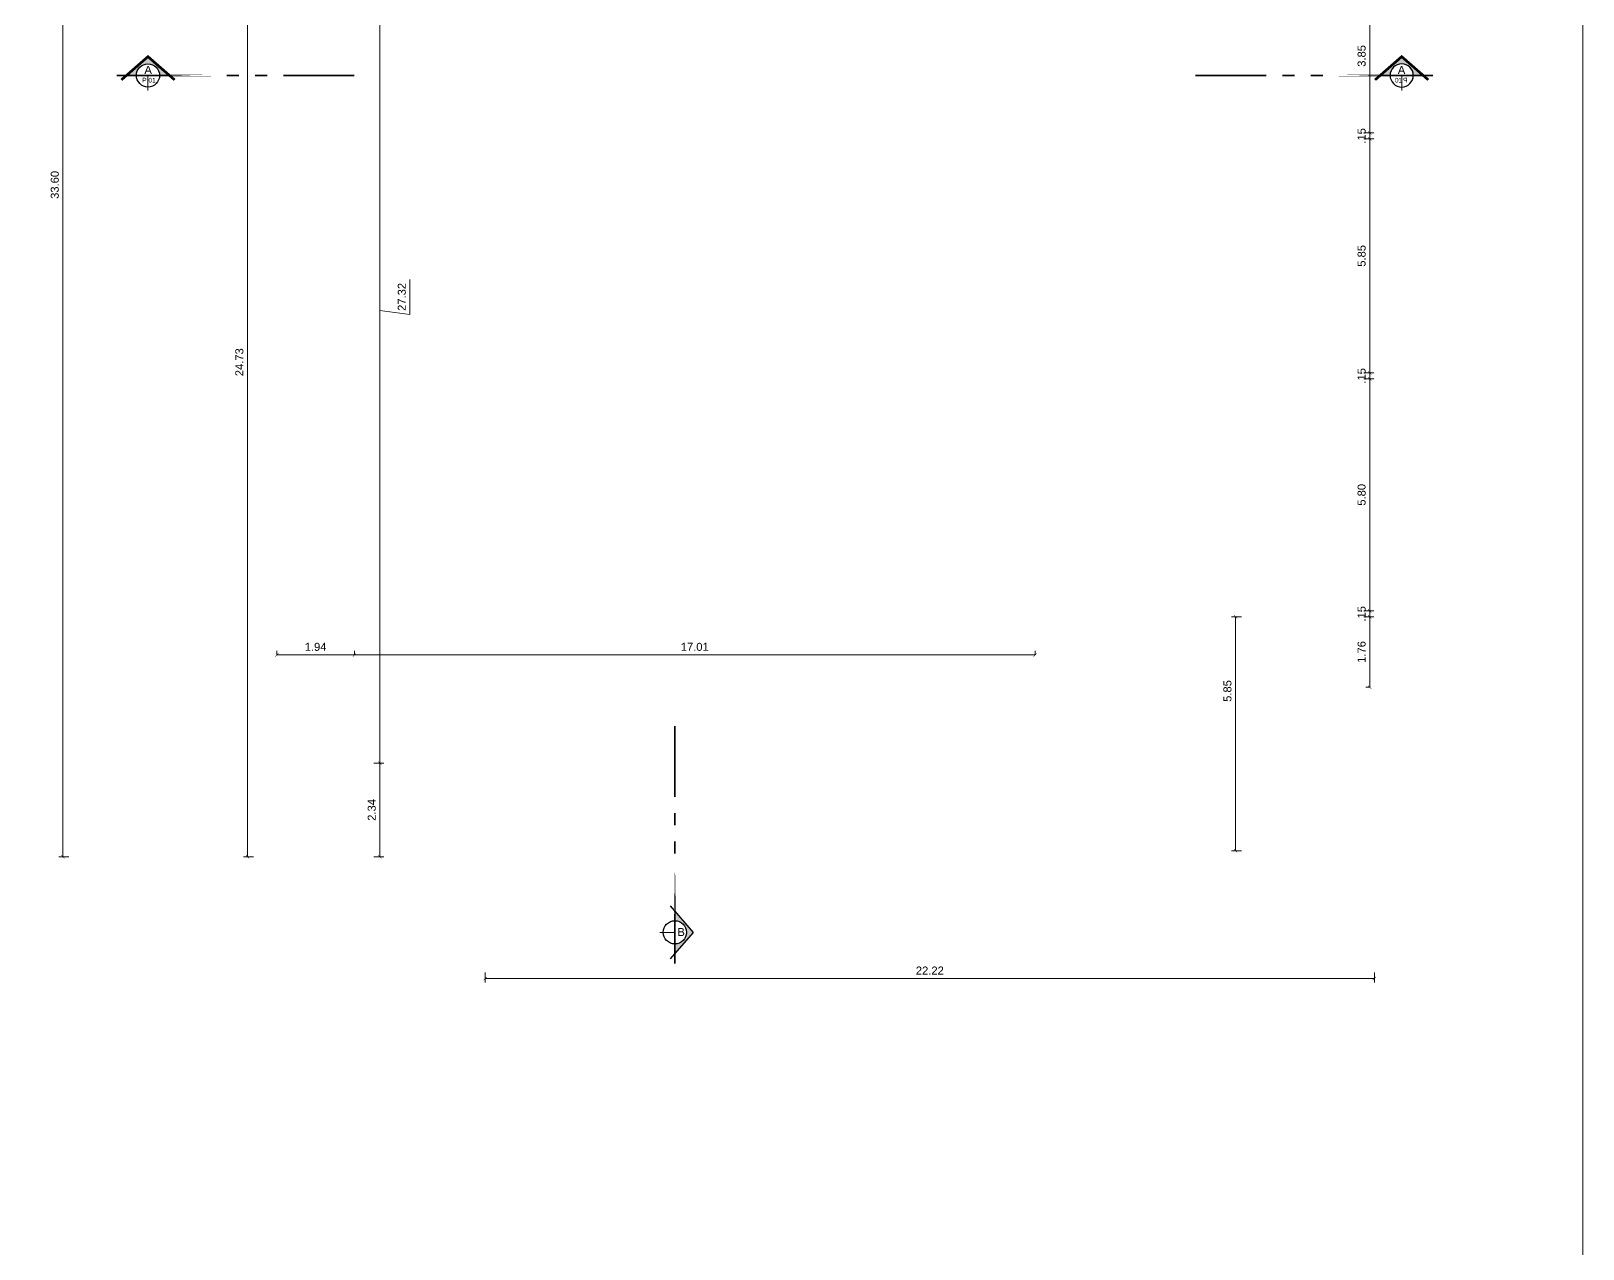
# Model space of a CAD drawing. Header units: metres. Extents: x 2458 to 3695, y 243 to 513.
# Drawn here: x 2494.56 to 2533.34, y 302.6 to 333.06 of the extents above; entities that cross this region are included whole.
import ezdxf
from ezdxf.enums import TextEntityAlignment as Align

# ---------------------------------------------------------------- set-up
doc = ezdxf.new("R2010")
doc.units = ezdxf.units.M
doc.header["$LTSCALE"] = 5
doc.header["$MEASUREMENT"] = 0
doc.header["$PDMODE"] = 1
for name, color, linetype, lineweight in [('2prancha', 4, 'Continuous', 18), ('ADD_LINE', 7, 'Continuous', 0), ('COTAS', 1, 'Continuous', 0), ('texto', 3, 'Continuous', 25)]:
    doc.layers.add(name, color=color, linetype=linetype, lineweight=lineweight)
for name, color, linetype in [('COTA 1 100', 2, 'Continuous'), ('PENA 02', 2, 'Continuous'), ('SIMB_CORTE', 3, 'Continuous')]:
    doc.layers.add(name, color=color, linetype=linetype)
doc.styles.add('Luana', font='arial.ttf')
doc.dimstyles.new('arial100', dxfattribs={"dimtxt": 0.2, "dimasz": 0.08, "dimexe": 0.1, "dimexo": 0.2, "dimgap": 0.1, "dimtad": 1, "dimzin": 4, "dimdsep": 46, "dimtxsty": 'Luana', "dimblk": 'ARCHTICK', "dimcen": 0, "dimclrd": 7, "dimclre": 7, "dimclrt": 256, "dimadec": 0, "dimazin": 0, "dimtfac": 1, "dimtix": 1, "dimtmove": 0, "dimatfit": 3, "dimldrblk": 'CLOSEDBLANK', "dimfxl": 0, "dimlwd": 5, "dimlwe": 5, "dimarcsym": 0})

# ---------------------------------------------------------------- blocks, each defined once
blk = doc.blocks.new('SIMBOLOCORTE')
at = {"layer": 'PENA 02'}
blk.add_hatch(color=251, dxfattribs=at).paths.add_polyline_path([(0.29, 0), (0.537, 0), (0, 0.47), (-0.537, 0), (-0.29, 0, -1)])
at = {"layer": 'COTAS', "ltscale": 50}
blk.add_lwpolyline([(0, -0.378), (0, 0)], dxfattribs=at)
at = {"layer": 'PENA 02', "const_width": 0.0654}
blk.add_lwpolyline([(-0.665, -0.112), (0, 0.47), (0.665, -0.112)], dxfattribs=at)
at = {"layer": 'PENA 02', "color": 1, "const_width": 0.0392}
blk.add_lwpolyline([(1.648, 0), (-0.785, 0)], close=True, dxfattribs=at)
for points in [[(2.274, 0), (1.969, 0)], [(2.98, 0), (2.675, 0)], [(5.159, 0), (3.381, 0)]]:
    blk.add_lwpolyline(points, dxfattribs=at)
at = {"layer": 'PENA 02'}
blk.add_circle((0, 0), 0.29, dxfattribs=at)
at = {"layer": 'PENA 02', "style": 'Luana'}
for tag, height, p in [('CORTE', 0.2, (-0.001, 0.04)), ('PRANCHA', 0.117, (0.102, -0.177))]:
    blk.add_attdef(tag, text='', height=height, dxfattribs=at).set_placement(p, align=Align.CENTER)
at = {"layer": 'texto', "color": 250, "style": 'Luana'}
blk.add_text('P', height=0.117, dxfattribs=at).set_placement((-0.143, -0.176))
blk = doc.blocks.new('A$C34AC3BC9')
at = {"layer": 'PENA 02'}
blk.add_hatch(color=251, dxfattribs=at).paths.add_polyline_path([(0, -0.9), (0, -0.652), (0.47, -1.19), (0, -1.727), (0, -1.479, 1)])
at = {"layer": 'COTAS', "ltscale": 50}
blk.add_lwpolyline([(-0.378, -1.19), (0, -1.19)], dxfattribs=at)
at = {"layer": 'PENA 02', "color": 1, "const_width": 0.0392}
for points in [[(0, 3.969), (0, 2.191)], [(0, 1.79), (0, 1.485)], [(0, 1.084), (0, 0.779)]]:
    blk.add_lwpolyline(points, dxfattribs=at)
blk.add_lwpolyline([(0, 0.458), (0, -1.974)], close=True, dxfattribs=at)
at = {"layer": 'PENA 02'}
blk.add_lwpolyline([(-0.112, -1.855), (0.47, -1.19), (-0.112, -0.525)], dxfattribs=at)
blk.add_circle((0, -1.19), 0.29, dxfattribs=at)
at = {"layer": 'PENA 02', "style": 'Luana'}
blk.add_attdef('B', text='', height=0.2, dxfattribs=at).set_placement((0.157, -1.281), align=Align.CENTER)
blk = doc.blocks.new('_ArchTick')
at = {"color": 0, "linetype": 'ByBlock', "const_width": 0.15}
blk.add_lwpolyline([(-0.5, -0.5), (0.5, 0.5)], dxfattribs=at)
blk = doc.blocks.new('*D133')
at = {"layer": 'COTA 1 100', "color": 7, "lineweight": 5}
for p, q in [((2527.86, 334.36), (2528.11, 334.36)), ((2528.01, 334.36), (2528.01, 330.51)), ((2527.86, 330.51), (2528.11, 330.51))]:
    blk.add_line(p, q, dxfattribs=at)
at = {"layer": 'Defpoints', "color": 0}
for p in [(2526.472, 334.36), (2526.467, 330.51), (2528.01, 330.51)]:
    blk.add_point(p, dxfattribs=at)
at = {"layer": 'COTA 1 100', "color": 7, "lineweight": 5, "xscale": 0.08, "yscale": 0.08, "zscale": 0.08}
for p, rotation in [((2528.01, 334.36), 90), ((2528.01, 330.51), 270)]:
    blk.add_blockref('_ArchTick', p, dxfattribs=dict(at, rotation=rotation))
at = {"layer": 'COTA 1 100', "insert": (2527.808, 332.435), "char_height": 0.2, "attachment_point": 5, "rotation": 90, "style": 'Luana'}
blk.add_mtext('3.85', dxfattribs=at)
blk = doc.blocks.new('_ClosedBlank')
at = {"layer": '2prancha', "color": 0, "lineweight": -2}
for p, q in [((-1, 0.17), (0, 0)), ((-1, 0.17), (-1, -0.17)), ((0, 0), (-1, -0.17))]:
    blk.add_line(p, q, dxfattribs=at)
blk = doc.blocks.new('*D134')
at = {"layer": 'COTA 1 100', "color": 7, "lineweight": 5}
for p, q in [((2527.86, 330.51), (2528.11, 330.51)), ((2528.01, 330.51), (2528.01, 330.59)), ((2528.01, 330.51), (2528.01, 330.36)), ((2527.86, 330.36), (2528.11, 330.36)), ((2528.01, 330.36), (2528.01, 330.28))]:
    blk.add_line(p, q, dxfattribs=at)
at = {"layer": 'Defpoints', "color": 0}
for p in [(2526.467, 330.51), (2526.477, 330.36), (2528.01, 330.36)]:
    blk.add_point(p, dxfattribs=at)
at = {"layer": 'COTA 1 100', "color": 7, "lineweight": 5, "xscale": 0.08, "yscale": 0.08, "zscale": 0.08}
for p, rotation in [((2528.01, 330.51), 270), ((2528.01, 330.36), 90)]:
    blk.add_blockref('_ArchTick', p, dxfattribs=dict(at, rotation=rotation))
at = {"layer": 'COTA 1 100', "insert": (2527.808, 330.435), "char_height": 0.2, "attachment_point": 5, "rotation": 90, "style": 'Luana'}
blk.add_mtext('.15', dxfattribs=at)
blk = doc.blocks.new('*D135')
at = {"layer": 'COTA 1 100', "color": 7, "lineweight": 5}
for p, q in [((2527.86, 330.36), (2528.11, 330.36)), ((2528.01, 330.36), (2528.01, 324.51)), ((2527.86, 324.51), (2528.11, 324.51))]:
    blk.add_line(p, q, dxfattribs=at)
at = {"layer": 'Defpoints', "color": 0}
for p in [(2526.477, 330.36), (2526.477, 324.51), (2528.01, 324.51)]:
    blk.add_point(p, dxfattribs=at)
at = {"layer": 'COTA 1 100', "color": 7, "lineweight": 5, "xscale": 0.08, "yscale": 0.08, "zscale": 0.08}
for p, rotation in [((2528.01, 330.36), 90), ((2528.01, 324.51), 270)]:
    blk.add_blockref('_ArchTick', p, dxfattribs=dict(at, rotation=rotation))
at = {"layer": 'COTA 1 100', "insert": (2527.808, 327.435), "char_height": 0.2, "attachment_point": 5, "rotation": 90, "style": 'Luana'}
blk.add_mtext('5.85', dxfattribs=at)
blk = doc.blocks.new('*D136')
at = {"layer": 'COTA 1 100', "color": 7, "lineweight": 5}
for p, q in [((2527.86, 324.51), (2528.11, 324.51)), ((2527.86, 324.36), (2528.11, 324.36)), ((2528.01, 324.51), (2528.01, 324.59)), ((2528.01, 324.51), (2528.01, 324.36)), ((2528.01, 324.36), (2528.01, 324.28))]:
    blk.add_line(p, q, dxfattribs=at)
at = {"layer": 'Defpoints', "color": 0}
for p in [(2526.477, 324.51), (2526.477, 324.36), (2528.01, 324.36)]:
    blk.add_point(p, dxfattribs=at)
at = {"layer": 'COTA 1 100', "color": 7, "lineweight": 5, "xscale": 0.08, "yscale": 0.08, "zscale": 0.08}
for p, rotation in [((2528.01, 324.51), 270), ((2528.01, 324.36), 90)]:
    blk.add_blockref('_ArchTick', p, dxfattribs=dict(at, rotation=rotation))
at = {"layer": 'COTA 1 100', "insert": (2527.808, 324.435), "char_height": 0.2, "attachment_point": 5, "rotation": 90, "style": 'Luana'}
blk.add_mtext('.15', dxfattribs=at)
blk = doc.blocks.new('*D137')
at = {"layer": 'COTA 1 100', "color": 7, "lineweight": 5}
for p, q in [((2527.86, 324.36), (2528.11, 324.36)), ((2528.01, 324.36), (2528.01, 318.56)), ((2527.86, 318.56), (2528.11, 318.56))]:
    blk.add_line(p, q, dxfattribs=at)
at = {"layer": 'Defpoints', "color": 0}
for p in [(2526.477, 324.36), (2526.477, 318.56), (2528.01, 318.56)]:
    blk.add_point(p, dxfattribs=at)
at = {"layer": 'COTA 1 100', "color": 7, "lineweight": 5, "xscale": 0.08, "yscale": 0.08, "zscale": 0.08}
for p, rotation in [((2528.01, 324.36), 90), ((2528.01, 318.56), 270)]:
    blk.add_blockref('_ArchTick', p, dxfattribs=dict(at, rotation=rotation))
at = {"layer": 'COTA 1 100', "insert": (2527.808, 321.46), "char_height": 0.2, "attachment_point": 5, "rotation": 90, "style": 'Luana'}
blk.add_mtext('5.80', dxfattribs=at)
blk = doc.blocks.new('*D138')
at = {"layer": 'COTA 1 100', "color": 7, "lineweight": 5}
for p, q in [((2527.86, 318.56), (2528.11, 318.56)), ((2527.86, 318.41), (2528.11, 318.41)), ((2528.01, 318.56), (2528.01, 318.64)), ((2528.01, 318.56), (2528.01, 318.41)), ((2528.01, 318.41), (2528.01, 318.33))]:
    blk.add_line(p, q, dxfattribs=at)
at = {"layer": 'Defpoints', "color": 0}
for p in [(2526.477, 318.56), (2526.477, 318.41), (2528.01, 318.41)]:
    blk.add_point(p, dxfattribs=at)
at = {"layer": 'COTA 1 100', "color": 7, "lineweight": 5, "xscale": 0.08, "yscale": 0.08, "zscale": 0.08}
for p, rotation in [((2528.01, 318.56), 270), ((2528.01, 318.41), 90)]:
    blk.add_blockref('_ArchTick', p, dxfattribs=dict(at, rotation=rotation))
at = {"layer": 'COTA 1 100', "insert": (2527.808, 318.485), "char_height": 0.2, "attachment_point": 5, "rotation": 90, "style": 'Luana'}
blk.add_mtext('.15', dxfattribs=at)
blk = doc.blocks.new('*D139')
at = {"layer": 'COTA 1 100', "color": 7, "lineweight": 5}
for p, q in [((2527.86, 318.41), (2528.11, 318.41)), ((2528.01, 318.41), (2528.01, 316.65)), ((2528.01, 316.65), (2527.91, 316.65))]:
    blk.add_line(p, q, dxfattribs=at)
at = {"layer": 'Defpoints', "color": 0}
for p in [(2526.477, 318.41), (2528.01, 316.65), (2528.127, 316.65)]:
    blk.add_point(p, dxfattribs=at)
at = {"layer": 'COTA 1 100', "color": 7, "lineweight": 5, "xscale": 0.08, "yscale": 0.08, "zscale": 0.08}
for p, rotation in [((2528.01, 318.41), 90), ((2528.01, 316.65), 270)]:
    blk.add_blockref('_ArchTick', p, dxfattribs=dict(at, rotation=rotation))
at = {"layer": 'COTA 1 100', "insert": (2527.808, 317.53), "char_height": 0.2, "attachment_point": 5, "rotation": 90, "style": 'Luana'}
blk.add_mtext('1.76', dxfattribs=at)
blk = doc.blocks.new('*D140')
at = {"layer": 'COTA 1 100', "color": 7, "lineweight": 5}
for p, q in [((2524.807, 318.41), (2524.557, 318.41)), ((2524.657, 318.41), (2524.657, 312.56)), ((2524.807, 312.56), (2524.557, 312.56))]:
    blk.add_line(p, q, dxfattribs=at)
at = {"layer": 'Defpoints', "color": 0}
for p in [(2525.867, 318.41), (2524.657, 312.56), (2525.867, 312.56)]:
    blk.add_point(p, dxfattribs=at)
at = {"layer": 'COTA 1 100', "color": 7, "lineweight": 5, "xscale": 0.08, "yscale": 0.08, "zscale": 0.08}
for p, rotation in [((2524.657, 318.41), 90), ((2524.657, 312.56), 270)]:
    blk.add_blockref('_ArchTick', p, dxfattribs=dict(at, rotation=rotation))
at = {"layer": 'COTA 1 100', "insert": (2524.455, 316.554), "char_height": 0.2, "attachment_point": 5, "rotation": 90, "style": 'Luana'}
blk.add_mtext('5.85', dxfattribs=at)
blk = doc.blocks.new('*D141')
at = {"layer": 'COTA 1 100', "color": 7, "lineweight": 5}
for p, q in [((2503.123, 314.75), (2503.373, 314.75)), ((2503.273, 314.75), (2503.273, 312.41)), ((2503.123, 312.41), (2503.373, 312.41))]:
    blk.add_line(p, q, dxfattribs=at)
at = {"layer": 'Defpoints', "color": 0}
for p in [(2502.637, 314.75), (2502.637, 312.41), (2503.273, 312.41)]:
    blk.add_point(p, dxfattribs=at)
at = {"layer": 'COTA 1 100', "color": 7, "lineweight": 5, "xscale": 0.08, "yscale": 0.08, "zscale": 0.08}
for p, rotation in [((2503.273, 314.75), 90), ((2503.273, 312.41), 270)]:
    blk.add_blockref('_ArchTick', p, dxfattribs=dict(at, rotation=rotation))
at = {"layer": 'COTA 1 100', "insert": (2503.071, 313.58), "char_height": 0.2, "attachment_point": 5, "rotation": 90, "style": 'Luana'}
blk.add_mtext('2.34', dxfattribs=at)
blk = doc.blocks.new('*D142')
at = {"layer": 'COTA 1 100', "color": 7, "lineweight": 5}
for p, q in [((2503.123, 339.73), (2503.373, 339.73)), ((2503.273, 312.41), (2503.273, 339.73)), ((2504.025, 325.97), (2504.025, 326.846)), ((2503.273, 326.07), (2504.025, 325.97)), ((2503.123, 312.41), (2503.373, 312.41))]:
    blk.add_line(p, q, dxfattribs=at)
at = {"layer": 'Defpoints', "color": 0}
for p in [(2502.637, 339.73), (2503.273, 339.73), (2502.637, 312.41)]:
    blk.add_point(p, dxfattribs=at)
at = {"layer": 'COTA 1 100', "color": 7, "lineweight": 5, "xscale": 0.08, "yscale": 0.08, "zscale": 0.08}
for p, rotation in [((2503.273, 339.73), 90), ((2503.273, 312.41), 270)]:
    blk.add_blockref('_ArchTick', p, dxfattribs=dict(at, rotation=rotation))
at = {"layer": 'COTA 1 100', "insert": (2503.822, 326.408), "char_height": 0.2, "attachment_point": 5, "rotation": 90, "style": 'Luana'}
blk.add_mtext('27.32', dxfattribs=at)
blk = doc.blocks.new('*D164')
at = {"layer": 'COTA 1 100', "color": 7, "lineweight": 5}
for p, q in [((2502.637, 317.455), (2502.637, 317.555)), ((2519.647, 317.455), (2502.637, 317.455)), ((2519.647, 317.455), (2519.647, 317.555))]:
    blk.add_line(p, q, dxfattribs=at)
at = {"layer": 'Defpoints', "color": 0}
for p in [(2502.637, 317.455), (2502.637, 317.45), (2519.647, 317.45)]:
    blk.add_point(p, dxfattribs=at)
at = {"layer": 'COTA 1 100', "color": 7, "lineweight": 5, "xscale": 0.08, "yscale": 0.08, "zscale": 0.08, "rotation": 180}
blk.add_blockref('_ArchTick', (2502.637, 317.455), dxfattribs=at)
at = {"layer": 'COTA 1 100', "color": 7, "lineweight": 5, "xscale": 0.08, "yscale": 0.08, "zscale": 0.08}
blk.add_blockref('_ArchTick', (2519.647, 317.455), dxfattribs=at)
at = {"layer": 'COTA 1 100', "insert": (2511.142, 317.657), "char_height": 0.2, "attachment_point": 5, "style": 'Luana'}
blk.add_mtext('17.01', dxfattribs=at)
blk = doc.blocks.new('*D165')
at = {"layer": 'COTA 1 100', "color": 7, "lineweight": 5}
for p, q in [((2500.697, 317.455), (2500.697, 317.555)), ((2502.637, 317.455), (2500.697, 317.455)), ((2502.637, 317.455), (2502.637, 317.555))]:
    blk.add_line(p, q, dxfattribs=at)
at = {"layer": 'Defpoints', "color": 0}
for p in [(2500.697, 317.455), (2500.697, 317.455), (2502.637, 317.45)]:
    blk.add_point(p, dxfattribs=at)
at = {"layer": 'COTA 1 100', "color": 7, "lineweight": 5, "xscale": 0.08, "yscale": 0.08, "zscale": 0.08, "rotation": 180}
blk.add_blockref('_ArchTick', (2500.697, 317.455), dxfattribs=at)
at = {"layer": 'COTA 1 100', "color": 7, "lineweight": 5, "xscale": 0.08, "yscale": 0.08, "zscale": 0.08}
blk.add_blockref('_ArchTick', (2502.637, 317.455), dxfattribs=at)
at = {"layer": 'COTA 1 100', "insert": (2501.667, 317.657), "char_height": 0.2, "attachment_point": 5, "style": 'Luana'}
blk.add_mtext('1.94', dxfattribs=at)
blk = doc.blocks.new('*D167')
at = {"layer": 'COTA 1 100', "color": 7, "lineweight": 5}
for p, q in [((2500.115, 337.14), (2499.865, 337.14)), ((2499.965, 337.14), (2499.965, 312.41)), ((2500.115, 312.41), (2499.865, 312.41))]:
    blk.add_line(p, q, dxfattribs=at)
at = {"layer": 'Defpoints', "color": 0}
for p in [(2500.697, 337.14), (2499.965, 312.41), (2500.697, 312.41)]:
    blk.add_point(p, dxfattribs=at)
at = {"layer": 'COTA 1 100', "color": 7, "lineweight": 5, "xscale": 0.08, "yscale": 0.08, "zscale": 0.08}
for p, rotation in [((2499.965, 337.14), 90), ((2499.965, 312.41), 270)]:
    blk.add_blockref('_ArchTick', p, dxfattribs=dict(at, rotation=rotation))
at = {"layer": 'COTA 1 100', "insert": (2499.763, 324.775), "char_height": 0.2, "attachment_point": 5, "rotation": 90, "style": 'Luana'}
blk.add_mtext('24.73', dxfattribs=at)
blk = doc.blocks.new('*D168')
at = {"layer": 'COTA 1 100', "color": 7, "lineweight": 5}
for p, q in [((2505.907, 309.513), (2505.907, 309.263)), ((2528.127, 309.513), (2528.127, 309.263)), ((2528.127, 309.363), (2505.907, 309.363))]:
    blk.add_line(p, q, dxfattribs=at)
at = {"layer": 'Defpoints', "color": 0}
for p in [(2528.127, 311.21), (2505.907, 309.81), (2505.907, 309.363)]:
    blk.add_point(p, dxfattribs=at)
at = {"layer": 'COTA 1 100', "color": 7, "lineweight": 5, "xscale": 0.08, "yscale": 0.08, "zscale": 0.08, "rotation": 180}
blk.add_blockref('_ArchTick', (2505.907, 309.363), dxfattribs=at)
at = {"layer": 'COTA 1 100', "color": 7, "lineweight": 5, "xscale": 0.08, "yscale": 0.08, "zscale": 0.08}
blk.add_blockref('_ArchTick', (2528.127, 309.363), dxfattribs=at)
at = {"layer": 'COTA 1 100', "insert": (2517.017, 309.564), "char_height": 0.2, "attachment_point": 5, "style": 'Luana'}
blk.add_mtext('22.22', dxfattribs=at)
blk = doc.blocks.new('*D169')
at = {"layer": 'COTA 1 100', "color": 7, "lineweight": 5}
for p, q in [((2495.502, 346.01), (2495.252, 346.01)), ((2495.352, 312.41), (2495.352, 346.01)), ((2495.502, 312.41), (2495.252, 312.41))]:
    blk.add_line(p, q, dxfattribs=at)
at = {"layer": 'Defpoints', "color": 0}
for p in [(2495.352, 346.01), (2511.059, 346.01), (2500.697, 312.41)]:
    blk.add_point(p, dxfattribs=at)
at = {"layer": 'COTA 1 100', "color": 7, "lineweight": 5, "xscale": 0.08, "yscale": 0.08, "zscale": 0.08}
for p, rotation in [((2495.352, 346.01), 90), ((2495.352, 312.41), 270)]:
    blk.add_blockref('_ArchTick', p, dxfattribs=dict(at, rotation=rotation))
at = {"layer": 'COTA 1 100', "insert": (2495.15, 329.21), "char_height": 0.2, "attachment_point": 5, "rotation": 90, "style": 'Luana'}
blk.add_mtext('33.60', dxfattribs=at)

msp = doc.modelspace()

# ---------------------------------------------------------------- linework, layer by layer
at = {"layer": 'ADD_LINE'}
msp.add_lwpolyline([(2491.855, 355.116), (2533.339, 355.116), (2533.339, 277.229), (2491.855, 277.229)], close=True, dxfattribs=at)

# ---------------------------------------------------------------- block references
at = {"layer": 'SIMB_CORTE'}
ref = msp.add_blockref('SIMBOLOCORTE', (2497.478, 331.947), dxfattribs=at)
ref.add_attrib('CORTE', 'A', dxfattribs={"layer": 'PENA 02', "height": 0.2, "style": 'Luana'}).set_placement((2497.482, 331.986), align=Align.CENTER)
ref.add_attrib('PRANCHA', '01', dxfattribs={"layer": 'PENA 02', "color": 250, "height": 0.1167, "style": 'Luana'}).set_placement((2497.58, 331.769), align=Align.CENTER)
ref = msp.add_blockref('SIMBOLOCORTE', (2528.809, 331.947), dxfattribs=dict(at, xscale=-1))
ref.add_attrib('CORTE', 'A', dxfattribs={"layer": 'PENA 02', "height": 0.2, "style": 'Luana'}).set_placement((2528.805, 331.986), align=Align.CENTER)
ref.add_attrib('PRANCHA', '01', dxfattribs={"layer": 'PENA 02', "color": 250, "height": 0.1167, "style": 'Luana'}).set_placement((2528.73, 331.769), align=Align.CENTER)
msp.add_blockref('A$C34AC3BC9', (2510.645, 311.709), dxfattribs=at).add_auto_attribs({'B': 'B'})

# ---------------------------------------------------------------- dimensions: what is measured, and where the dimension line sits
at = {"layer": 'COTA 1 100'}
for base, p1, p2, override, picture, middle in [((2495.352, 346.01), (2500.697, 312.41), (2511.059, 346.01), {"dimfxl": 0.15, "dimfxlon": 1}, '*D169', (2495.15, 329.21)), ((2499.965, 312.41), (2500.697, 337.14), (2500.697, 312.41), {"dimtmove": 1, "dimfxl": 0.15, "dimfxlon": 1}, '*D167', (2499.763, 324.775)), ((2528.01, 330.51), (2526.472, 334.36), (2526.467, 330.51), {"dimtmove": 1, "dimfxl": 0.15, "dimfxlon": 1}, '*D133', (2527.808, 332.435)), ((2528.01, 330.36), (2526.467, 330.51), (2526.477, 330.36), {"dimtmove": 1, "dimfxl": 0.15, "dimfxlon": 1}, '*D134', (2527.808, 330.435)), ((2528.01, 324.51), (2526.477, 330.36), (2526.477, 324.51), {"dimtmove": 1, "dimfxl": 0.15, "dimfxlon": 1}, '*D135', (2527.808, 327.435)), ((2528.01, 324.36), (2526.477, 324.51), (2526.477, 324.36), {"dimtmove": 1, "dimfxl": 0.15, "dimfxlon": 1}, '*D136', (2527.808, 324.435)), ((2528.01, 318.56), (2526.477, 324.36), (2526.477, 318.56), {"dimtmove": 1, "dimfxl": 0.15, "dimfxlon": 1}, '*D137', (2527.808, 321.46)), ((2528.01, 318.41), (2526.477, 318.56), (2526.477, 318.41), {"dimtmove": 1, "dimfxl": 0.15, "dimfxlon": 1}, '*D138', (2527.808, 318.485)), ((2528.01, 316.65), (2526.477, 318.41), (2528.127, 316.65), {"dimtmove": 1, "dimfxl": 0.15, "dimfxlon": 1}, '*D139', (2527.808, 317.53)), ((2503.273, 312.41), (2502.637, 314.75), (2502.637, 312.41), {"dimfxl": 0.15, "dimfxlon": 1}, '*D141', (2503.071, 313.58))]:
    dim = msp.add_linear_dim(base=base, p1=p1, p2=p2, angle=90, dimstyle='arial100', override=override, dxfattribs=at)
    dim.commit()
    dim.dimension.update_dxf_attribs({"geometry": picture, "text_midpoint": middle})
for base, p1, p2, override, picture, middle in [((2503.273, 339.73), (2502.637, 312.41), (2502.637, 339.73), {"dimtmove": 1, "dimfxl": 0.15, "dimfxlon": 1}, '*D142', (2504.025, 326.07)), ((2524.657, 312.56), (2525.867, 318.41), (2525.867, 312.56), {"dimfxl": 0.15, "dimfxlon": 1}, '*D140', (2524.657, 316.554))]:
    dim = msp.add_linear_dim(base=base, p1=p1, p2=p2, angle=90, dimstyle='arial100', override=override, dxfattribs=at)
    dim.commit()
    dim.dimension.update_dxf_attribs({"geometry": picture, "text_midpoint": middle, "dimtype": 160})
for base, p1, p2, override, picture, middle in [((2500.697, 317.455), (2502.637, 317.45), (2500.697, 317.455), {"dimtmove": 1, "dimfxl": 0.15, "dimfxlon": 1}, '*D165', (2501.667, 317.657)), ((2502.637, 317.455), (2519.647, 317.45), (2502.637, 317.45), {"dimfxl": 0.15, "dimfxlon": 1}, '*D164', (2511.142, 317.657)), ((2505.907, 309.363), (2528.127, 311.21), (2505.907, 309.81), {"dimfxl": 0.15, "dimfxlon": 1}, '*D168', (2517.017, 309.564))]:
    dim = msp.add_linear_dim(base=base, p1=p1, p2=p2, dimstyle='arial100', override=override, dxfattribs=at)
    dim.commit()
    dim.dimension.update_dxf_attribs({"geometry": picture, "text_midpoint": middle})

doc.saveas('drawing.dxf')
